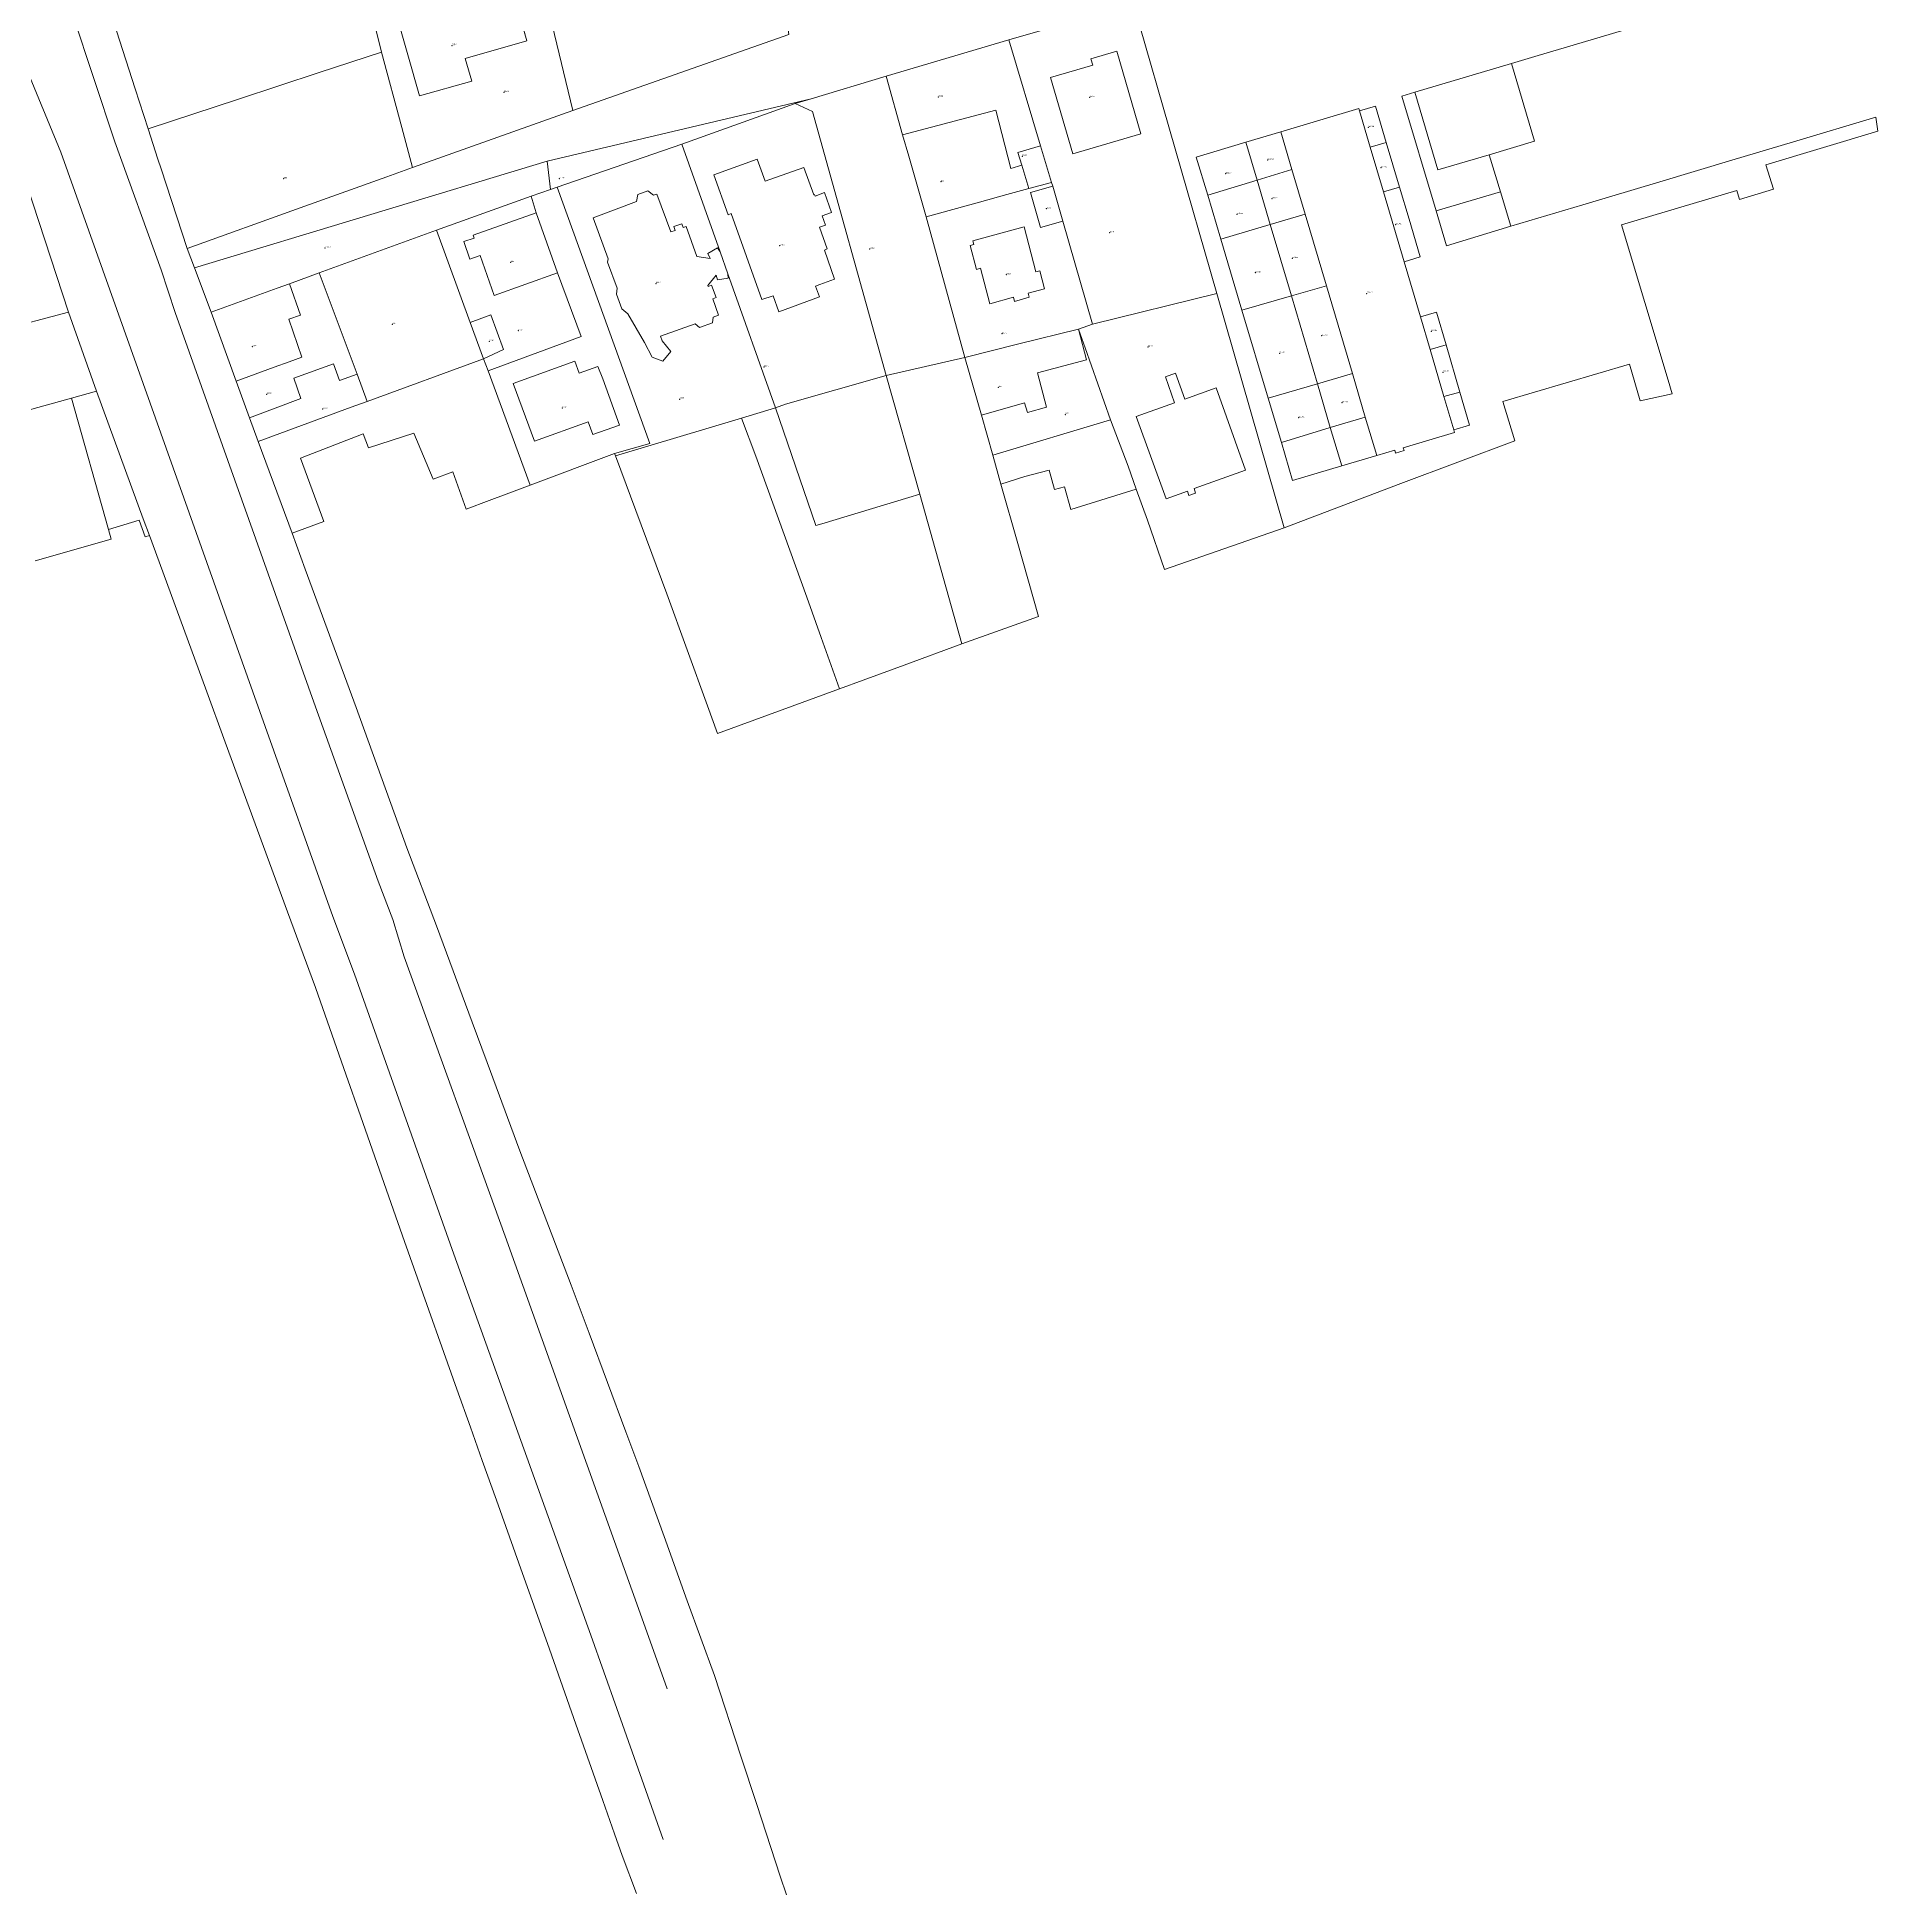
# Model space of a CAD drawing. Header units: metres. Extents: x -741772 to -729469, y -1051765 to -1042288.
# Drawn here: x -741365 to -741092.4, y -1051765.2 to -1051490.3 of the extents above; entities that cross this region are included whole.
import ezdxf
from ezdxf.enums import TextEntityAlignment as Align

# ---------------------------------------------------------------- set-up
doc = ezdxf.new("R2010")
doc.units = ezdxf.units.M
doc.header["$LTSCALE"] = 4
doc.header["$MEASUREMENT"] = 0
doc.layers.add('ABMV_sachty', color=6, linetype='Continuous')
doc.layers.add('Katastr_1', color=7, linetype='Continuous', lineweight=13, true_color=0xafbfcf)
doc.layers.add('Katastr_2', color=7, linetype='Continuous', lineweight=13, true_color=0xafbfcf)
doc.styles.get("Standard").update_dxf_attribs({"font": 'arial.ttf'})

# ---------------------------------------------------------------- blocks, each defined once
blk = doc.blocks.new('katastr nemovistosti')
at = {"layer": 'Katastr_1'}
for p, q in [((110.95, -73.26), (113.54, -82.43)), ((51.39, -76.65), (55.54, -89.49)), ((55.54, -89.49), (51.39, -76.65)), ((89.9, -75.54), (92.01, -84.08)), ((203.38, -76.96), (184.89, -82.27)), ((52.52, -97.38), (46.32, -78.62)), ((46.32, -78.62), (52.52, -97.38)), ((97.67, -90.56), (94.12, -78.06)), ((113.54, -82.43), (104.41, -85)), ((120.37, -92.71), (152.32, -81.46)), ((184.89, -82.27), (166.76, -87.62)), ((166.76, -87.62), (184.89, -82.27)), ((184.89, -82.27), (189.61, -97.94)), ((82.79, -87.11), (92.01, -84.08)), ((92.01, -84.08), (82.79, -87.11)), ((92.01, -84.08), (95.03, -95.24)), ((104.41, -85), (105.38, -88.4)), ((197.05, -85.05), (200.9, -83.95)), ((197.35, -86.01), (197.05, -85.05)), ((200.9, -83.95), (204.46, -96.17)), ((39.33, -86.19), (44.56, -98.88)), ((44.56, -98.88), (39.33, -86.19)), ((70.83, -91.05), (82.79, -87.11)), ((82.79, -87.11), (70.83, -91.05)), ((155.63, -90.98), (166.76, -87.62)), ((166.76, -87.62), (155.63, -90.98)), ((166.76, -87.62), (169.15, -96.31)), ((169.15, -96.31), (166.76, -87.62)), ((191.1, -87.82), (197.35, -86.01)), ((194.38, -99.12), (191.1, -87.82)), ((245, -90), (259.34, -85.75)), ((259.34, -85.75), (262.75, -97.27)), ((55.54, -89.49), (57.47, -95.45)), ((57.47, -95.45), (55.54, -89.49)), ((105.38, -88.4), (97.67, -90.56)), ((243.11, -90.58), (245, -90)), ((248.18, -107.58), (243.11, -90.58)), ((245, -90), (248.42, -101.51)), ((248.42, -101.51), (245, -90)), ((57.47, -95.45), (70.83, -91.05)), ((70.83, -91.05), (57.47, -95.45)), ((96.63, -101.15), (120.37, -92.71)), ((155.63, -90.98), (116.57, -100.23)), ((116.57, -100.23), (155.63, -90.98)), ((153.26, -91.7), (136.47, -97.69)), ((153.26, -91.7), (155.63, -90.98)), ((155.63, -90.98), (153.26, -91.7)), ((155.82, -92.88), (153.26, -91.7)), ((166.77, -131.93), (155.82, -92.88)), ((182.96, -92.68), (169.15, -96.31)), ((169.15, -96.31), (182.96, -92.68)), ((185.19, -101.3), (182.96, -92.68)), ((182.96, -92.68), (185.19, -101.3)), ((225.16, -95.87), (236.71, -92.44)), ((236.71, -92.44), (236.81, -92.79)), ((236.81, -92.79), (239.21, -92.08)), ((238.4, -98.15), (236.81, -92.79)), ((236.81, -92.79), (238.4, -98.15)), ((239.21, -92.08), (240.8, -97.44)), ((57.47, -95.45), (58.93, -99.94)), ((58.93, -99.94), (57.47, -95.45)), ((95.03, -95.24), (96.63, -101.15)), ((204.46, -96.17), (194.38, -99.12)), ((220, -97.42), (225.16, -95.87)), ((226.82, -101.45), (225.16, -95.87)), ((225.16, -95.87), (226.82, -101.45)), ((44.56, -98.88), (55.96, -130.92)), ((55.96, -130.92), (44.56, -98.88)), ((59.4, -116.3), (52.52, -97.38)), ((52.52, -97.38), (59.4, -116.3)), ((136.47, -97.69), (118.02, -104.09)), ((118.02, -104.09), (136.47, -97.69)), ((136.47, -97.69), (142.15, -113.64)), ((169.15, -96.31), (170.08, -99.5)), ((170.08, -99.5), (169.15, -96.31)), ((186.25, -98.96), (189.61, -97.94)), ((189.61, -97.94), (186.25, -98.96)), ((186.81, -100.81), (186.25, -98.96)), ((186.25, -98.96), (186.81, -100.81)), ((189.61, -97.94), (191.24, -103.36)), ((212.67, -99.63), (220, -97.42)), ((220, -97.42), (221.66, -103.03)), ((221.66, -103.03), (220, -97.42)), ((240.8, -97.44), (238.4, -98.15)), ((238.4, -98.15), (240.8, -97.44)), ((238.4, -98.15), (240.36, -104.77)), ((240.36, -104.77), (238.4, -98.15)), ((240.8, -97.44), (242.76, -104.06)), ((262.75, -97.27), (256.03, -99.26)), ((45.67, -122.57), (38.68, -101.17)), ((38.68, -101.17), (45.67, -122.57)), ((58.93, -99.94), (59.39, -101.34)), ((59.39, -101.34), (58.93, -99.94)), ((59.39, -101.34), (63.23, -113.13)), ((63.23, -113.13), (59.39, -101.34)), ((116.57, -100.23), (64.33, -116.03)), ((64.33, -116.03), (116.57, -100.23)), ((92.79, -102.53), (96.63, -101.15)), ((96.63, -101.15), (92.79, -102.53)), ((117.04, -104.43), (116.57, -100.23)), ((116.57, -100.23), (117.04, -104.43)), ((141.23, -102.24), (147.66, -99.92)), ((147.66, -99.92), (148.83, -103.19)), ((148.83, -103.19), (154.56, -101.14)), ((154.56, -101.14), (156.03, -105.21)), ((170.08, -99.5), (172.67, -108.46)), ((172.67, -108.46), (170.08, -99.5)), ((186.81, -100.81), (185.19, -101.3)), ((185.19, -101.3), (186.81, -100.81)), ((187.85, -104.28), (186.81, -100.81)), ((186.81, -100.81), (187.85, -104.28)), ((214.35, -105.26), (212.67, -99.63)), ((221.66, -103.03), (226.82, -101.45)), ((226.82, -101.45), (221.66, -103.03)), ((226.82, -101.45), (228.78, -108.08)), ((228.78, -108.08), (226.82, -101.45)), ((248.42, -101.51), (256.03, -99.26)), ((256.03, -99.26), (248.42, -101.51)), ((256.03, -99.26), (257.69, -104.77)), ((79.99, -107.12), (92.79, -102.53)), ((92.79, -102.53), (79.99, -107.12)), ((117.04, -104.43), (114.2, -105.4)), ((118.02, -104.09), (117.04, -104.43)), ((131.76, -141.99), (118.02, -104.09)), ((143.34, -108.14), (141.23, -102.24)), ((187.85, -104.28), (184.6, -105.16)), ((191.24, -103.36), (187.85, -104.28)), ((188.11, -104.88), (191.4, -103.93)), ((191.4, -103.93), (192.89, -109.09)), ((214.35, -105.26), (221.66, -103.03)), ((221.66, -103.03), (214.35, -105.26)), ((223.61, -109.61), (221.66, -103.03)), ((221.66, -103.03), (223.61, -109.61)), ((242.76, -104.06), (240.36, -104.77)), ((240.36, -104.77), (242.76, -104.06)), ((242.76, -104.06), (244.16, -108.78)), ((63.23, -113.13), (79.99, -107.12)), ((79.99, -107.12), (63.23, -113.13)), ((100.15, -110.45), (114.2, -105.4)), ((114.2, -105.4), (100.15, -110.45)), ((114.2, -105.4), (114.93, -107.85)), ((123.36, -108.62), (129.78, -106.19)), ((129.78, -106.19), (123.36, -108.62)), ((129.78, -106.19), (130, -105.15)), ((130, -105.15), (129.78, -106.19)), ((130, -105.15), (131.46, -104.59)), ((131.46, -104.59), (130, -105.15)), ((131.46, -104.59), (132.29, -105.27)), ((132.29, -105.27), (131.46, -104.59)), ((132.29, -105.27), (132.78, -105.09)), ((132.78, -105.09), (132.29, -105.27)), ((132.78, -105.09), (134.87, -110.7)), ((134.87, -110.7), (132.78, -105.09)), ((156.03, -105.21), (156.13, -105.17)), ((156.13, -105.17), (156.21, -105.39)), ((156.21, -105.39), (157.62, -104.88)), ((157.62, -104.88), (158.67, -107.8)), ((180.55, -106.29), (172.67, -108.46)), ((184.6, -105.16), (180.55, -106.29)), ((189.62, -110.04), (188.11, -104.88)), ((216.29, -111.77), (214.35, -105.26)), ((240.36, -104.77), (243.42, -115.1)), ((243.42, -115.1), (240.36, -104.77)), ((257.69, -104.77), (248.18, -107.58)), ((248.18, -107.58), (257.69, -104.77)), ((257.69, -104.77), (259.23, -109.86)), ((114.93, -107.85), (105.59, -111.17)), ((105.59, -111.17), (114.93, -107.85)), ((114.93, -107.85), (118.06, -116.75)), ((125.58, -114.65), (123.36, -108.62)), ((123.36, -108.62), (125.58, -114.65)), ((135.32, -109.9), (136.5, -109.47)), ((136.5, -109.47), (135.32, -109.9)), ((135.53, -110.46), (135.32, -109.9)), ((135.32, -109.9), (135.53, -110.46)), ((136.5, -109.47), (136.7, -110.03)), ((136.7, -110.03), (136.5, -109.47)), ((136.7, -110.03), (137.12, -109.88)), ((137.12, -109.88), (136.7, -110.03)), ((137.12, -109.88), (138.73, -114.32)), ((138.73, -114.32), (137.12, -109.88)), ((143.81, -107.97), (143.34, -108.14)), ((148.36, -120.7), (143.81, -107.97)), ((157.76, -109.7), (156.89, -109.98)), ((158.67, -107.8), (157.26, -108.31)), ((157.26, -108.31), (157.76, -109.7)), ((172.67, -108.46), (178.41, -129.26)), ((179.6, -112.02), (187.17, -109.94)), ((187.17, -109.94), (188.93, -116.58)), ((192.89, -109.09), (189.62, -110.04)), ((216.29, -111.77), (223.61, -109.61)), ((223.61, -109.61), (216.29, -111.77)), ((228.78, -108.08), (223.61, -109.61)), ((223.61, -109.61), (228.78, -108.08)), ((223.61, -109.61), (226.74, -120.17)), ((226.74, -120.17), (223.61, -109.61)), ((231.92, -118.66), (228.78, -108.08)), ((228.78, -108.08), (231.92, -118.66)), ((244.16, -108.78), (245.83, -114.39)), ((249.72, -112.73), (248.18, -107.58)), ((259.23, -109.86), (249.72, -112.73)), ((82.79, -116.77), (100.15, -110.45)), ((100.15, -110.45), (82.79, -116.77)), ((100.15, -110.45), (105.17, -124.1)), ((105.17, -124.1), (100.15, -110.45)), ((105.74, -111.61), (104.23, -112.13)), ((104.23, -112.13), (105.74, -111.61)), ((104.23, -112.13), (105.12, -114.71)), ((105.12, -114.71), (104.23, -112.13)), ((105.59, -111.17), (105.74, -111.61)), ((105.74, -111.61), (105.59, -111.17)), ((134.87, -110.7), (135.53, -110.46)), ((135.53, -110.46), (134.87, -110.7)), ((156.89, -109.98), (158.01, -113.2)), ((179.17, -112.72), (179.75, -112.57)), ((180.14, -116.24), (179.17, -112.72)), ((179.75, -112.57), (179.6, -112.02)), ((219.42, -122.28), (216.29, -111.77)), ((63.23, -113.13), (64.33, -116.03)), ((64.33, -116.03), (63.23, -113.13)), ((105.12, -114.71), (106.63, -114.18)), ((106.63, -114.18), (105.12, -114.71)), ((106.63, -114.18), (108.69, -120.11)), ((108.69, -120.11), (106.63, -114.18)), ((125.48, -115.16), (125.58, -114.65)), ((125.58, -114.65), (125.48, -115.16)), ((126.92, -119), (125.48, -115.16)), ((125.48, -115.16), (126.92, -119)), ((138.73, -114.32), (140.68, -114.63)), ((140.68, -114.63), (138.73, -114.32)), ((140.34, -113.88), (141.79, -113.07)), ((141.79, -113.07), (140.34, -113.88)), ((140.68, -114.63), (140.34, -113.88)), ((140.34, -113.88), (140.68, -114.63)), ((141.79, -113.07), (142.15, -113.64)), ((142.15, -113.64), (141.79, -113.07)), ((142.15, -113.64), (143.31, -116.89)), ((158.01, -113.2), (157.6, -113.37)), ((157.6, -113.37), (159.12, -117.67)), ((245.83, -114.39), (243.42, -115.1)), ((243.42, -115.1), (245.85, -123.28)), ((61.46, -122.63), (59.4, -116.3)), ((59.4, -116.3), (61.46, -122.63)), ((64.33, -116.03), (66.78, -122.55)), ((66.78, -122.55), (64.33, -116.03)), ((78.42, -118.36), (82.79, -116.77)), ((82.79, -116.77), (78.42, -118.36)), ((82.79, -116.77), (88.4, -131.73)), ((88.4, -131.73), (82.79, -116.77)), ((108.69, -120.11), (118.06, -116.75)), ((118.06, -116.75), (108.69, -120.11)), ((118.06, -116.75), (121.59, -126.18)), ((141.59, -117.07), (140.34, -118.63)), ((140.34, -118.63), (141.59, -117.07)), ((141.77, -117.78), (141.59, -117.07)), ((141.59, -117.07), (141.77, -117.78)), ((143.37, -117.53), (141.77, -117.78)), ((141.77, -117.78), (143.37, -117.53)), ((143.31, -116.89), (143.37, -117.53)), ((143.37, -117.53), (143.31, -116.89)), ((143.31, -116.89), (150.38, -136.72)), ((159.12, -117.67), (156.93, -118.46)), ((180.71, -116.07), (180.14, -116.24)), ((182.1, -121.34), (180.71, -116.07)), ((188.93, -116.58), (189.48, -116.43)), ((189.48, -116.43), (190.19, -119.09)), ((76.56, -119.04), (66.78, -122.55)), ((66.78, -122.55), (76.56, -119.04)), ((78.42, -118.36), (76.56, -119.04)), ((76.56, -119.04), (78.42, -118.36)), ((80.05, -122.99), (78.42, -118.36)), ((78.42, -118.36), (80.05, -122.99)), ((126.84, -119.89), (126.92, -119)), ((126.92, -119), (126.84, -119.89)), ((127.59, -122.05), (126.84, -119.89)), ((126.84, -119.89), (127.59, -122.05)), ((140.34, -118.63), (140.39, -118.78)), ((140.39, -118.78), (140.34, -118.63)), ((140.39, -118.78), (140.9, -118.59)), ((140.9, -118.59), (140.39, -118.78)), ((140.9, -118.59), (141.58, -120.42)), ((141.58, -120.42), (140.9, -118.59)), ((141.58, -120.42), (141.06, -120.61)), ((141.06, -120.61), (141.58, -120.42)), ((141.06, -120.61), (141.94, -123)), ((141.94, -123), (141.06, -120.61)), ((150, -120.13), (148.36, -120.7)), ((150.84, -122.54), (150, -120.13)), ((156.86, -120.31), (150.84, -122.54)), ((156.93, -118.46), (156.27, -118.7)), ((156.27, -118.7), (156.86, -120.31)), ((185.58, -120.37), (182.1, -121.34)), ((185.75, -120.97), (185.58, -120.37)), ((187.94, -120.36), (185.75, -120.97)), ((190.19, -119.09), (187.77, -119.76)), ((187.77, -119.76), (187.94, -120.36)), ((226.74, -120.17), (219.42, -122.28)), ((219.42, -122.28), (226.74, -120.17)), ((226.74, -120.17), (231.92, -118.66)), ((231.92, -118.66), (226.74, -120.17)), ((230.59, -133.17), (226.74, -120.17)), ((226.74, -120.17), (230.59, -133.17)), ((231.92, -118.66), (235.78, -131.66)), ((235.78, -131.66), (231.92, -118.66)), ((30.35, -126.62), (45.67, -122.57)), ((45.67, -122.57), (30.35, -126.62)), ((45.67, -122.57), (49.82, -134.24)), ((49.82, -134.24), (45.67, -122.57)), ((82.24, -180.96), (61.46, -122.63)), ((61.46, -122.63), (82.24, -180.96)), ((66.78, -122.55), (70.52, -132.79)), ((70.52, -132.79), (66.78, -122.55)), ((78.28, -123.61), (80.05, -122.99)), ((80.05, -122.99), (78.28, -123.61)), ((80.24, -129.21), (78.28, -123.61)), ((78.28, -123.61), (80.24, -129.21)), ((105.17, -124.1), (108.22, -122.97)), ((108.22, -122.97), (105.17, -124.1)), ((108.22, -122.97), (110.1, -128.08)), ((110.1, -128.08), (108.22, -122.97)), ((128.48, -122.82), (127.59, -122.05)), ((127.59, -122.05), (128.48, -122.82)), ((130.98, -127.05), (128.48, -122.82)), ((128.48, -122.82), (130.98, -127.05)), ((141.14, -123.29), (141.02, -124.13)), ((141.02, -124.13), (141.14, -123.29)), ((141.94, -123), (141.14, -123.29)), ((141.14, -123.29), (141.94, -123)), ((223.3, -135.3), (219.42, -122.28)), ((245.85, -123.28), (248.25, -122.56)), ((247.28, -128.11), (245.85, -123.28)), ((245.85, -123.28), (247.28, -128.11)), ((248.25, -122.56), (249.66, -127.4)), ((105.17, -124.1), (107.14, -129.47)), ((107.14, -129.47), (105.17, -124.1)), ((121.59, -126.18), (107.81, -131.27)), ((138.48, -124.28), (133.31, -126.13)), ((133.31, -126.13), (138.48, -124.28)), ((133.31, -126.13), (133.58, -126.83)), ((133.58, -126.83), (133.31, -126.13)), ((139.12, -124.82), (138.48, -124.28)), ((138.48, -124.28), (139.12, -124.82)), ((141.02, -124.13), (139.12, -124.82)), ((139.12, -124.82), (141.02, -124.13)), ((186.37, -127.27), (195.2, -125.08)), ((196.42, -129.6), (195.2, -125.08)), ((195.2, -125.08), (196.19, -127.87)), ((195.2, -125.08), (196.42, -129.6)), ((78.33, -129.9), (80.24, -129.21)), ((80.24, -129.21), (78.33, -129.9)), ((110.1, -128.08), (107.14, -129.47)), ((107.14, -129.47), (110.1, -128.08)), ((132.09, -129.23), (130.98, -127.05)), ((130.98, -127.05), (132.09, -129.23)), ((133.58, -126.83), (134.85, -128.37)), ((134.85, -128.37), (133.58, -126.83)), ((134.85, -128.37), (133.68, -129.84)), ((133.68, -129.84), (134.85, -128.37)), ((178.41, -129.26), (186.37, -127.27)), ((196.19, -127.87), (199.96, -138.49)), ((249.66, -127.4), (247.28, -128.11)), ((247.28, -128.11), (249.66, -127.4)), ((247.28, -128.11), (249.33, -135.05)), ((249.33, -135.05), (247.28, -128.11)), ((249.66, -127.4), (251.71, -134.39)), ((55.96, -130.92), (74.78, -183.87)), ((74.78, -183.87), (55.96, -130.92)), ((70.52, -132.79), (76.14, -130.71)), ((76.14, -130.71), (70.52, -132.79)), ((76.14, -130.71), (78.33, -129.9)), ((78.33, -129.9), (76.14, -130.71)), ((84.91, -130.22), (79.02, -132.35)), ((79.02, -132.35), (84.91, -130.22)), ((85.8, -132.67), (84.91, -130.22)), ((84.91, -130.22), (85.8, -132.67)), ((88.4, -131.73), (85.8, -132.67)), ((85.8, -132.67), (88.4, -131.73)), ((89.92, -135.78), (88.4, -131.73)), ((88.4, -131.73), (89.92, -135.78)), ((107.14, -129.47), (89.92, -135.78)), ((89.92, -135.78), (107.14, -129.47)), ((107.14, -129.47), (107.81, -131.27)), ((107.81, -131.27), (107.14, -129.47)), ((107.81, -131.27), (114.04, -148.15)), ((111.54, -133.12), (120.63, -129.83)), ((120.63, -129.83), (121.29, -131.62)), ((121.29, -131.62), (124.05, -130.62)), ((124.05, -130.62), (124.78, -132.44)), ((133.68, -129.84), (132.09, -129.23)), ((132.09, -129.23), (133.68, -129.84)), ((151.82, -136.2), (166.77, -131.93)), ((178.41, -129.26), (166.77, -131.93)), ((166.77, -131.93), (178.41, -129.26)), ((171.72, -149.51), (166.77, -131.93)), ((166.77, -131.93), (171.72, -149.51)), ((178.41, -129.26), (180.85, -137.8)), ((180.85, -137.8), (178.41, -129.26)), ((189.13, -131.57), (196.42, -129.6)), ((196.42, -129.6), (189.13, -131.57)), ((190.5, -136.62), (189.13, -131.57)), ((189.13, -131.57), (190.5, -136.62)), ((208.1, -132.12), (209.6, -131.6)), ((209.6, -131.6), (210.98, -135.44)), ((235.78, -131.66), (230.59, -133.17)), ((230.59, -133.17), (235.78, -131.66)), ((237.69, -138.09), (235.78, -131.66)), ((235.78, -131.66), (237.69, -138.09)), ((46.14, -135.29), (49.82, -134.24)), ((49.82, -134.24), (46.14, -135.29)), ((49.82, -134.24), (56.76, -153.15)), ((56.76, -153.15), (49.82, -134.24)), ((70.52, -132.79), (72.48, -138.2)), ((72.48, -138.2), (70.52, -132.79)), ((79.02, -132.35), (80.1, -135.34)), ((80.1, -135.34), (79.02, -132.35)), ((114.67, -141.67), (111.54, -133.12)), ((124.78, -132.44), (127.27, -139.27)), ((209.45, -135.97), (208.1, -132.12)), ((210.98, -135.44), (215.59, -133.75)), ((215.59, -133.75), (219.93, -145.96)), ((230.59, -133.17), (223.3, -135.3)), ((223.3, -135.3), (230.59, -133.17)), ((230.59, -133.17), (232.51, -139.66)), ((232.51, -139.66), (230.59, -133.17)), ((251.71, -134.39), (249.33, -135.05)), ((249.33, -135.05), (251.71, -134.39)), ((251.71, -134.39), (253.14, -139.3)), ((46.14, -135.29), (35.02, -138.39)), ((35.02, -138.39), (46.14, -135.29)), ((51.59, -154.73), (46.14, -135.29)), ((46.14, -135.29), (51.59, -154.73)), ((80.1, -135.34), (72.48, -138.2)), ((72.48, -138.2), (80.1, -135.34)), ((73.76, -141.7), (87.55, -136.64)), ((87.55, -136.64), (73.76, -141.7)), ((87.55, -136.64), (89.92, -135.78)), ((89.92, -135.78), (87.55, -136.64)), ((145.35, -138.24), (150.38, -136.72)), ((150.38, -136.72), (145.35, -138.24)), ((150.38, -136.72), (151.82, -136.2)), ((150.38, -136.72), (156.34, -154.15)), ((156.34, -154.15), (150.38, -136.72)), ((180.85, -137.8), (187.25, -135.98)), ((187.25, -135.98), (180.85, -137.8)), ((187.25, -135.98), (187.66, -137.42)), ((187.66, -137.42), (187.25, -135.98)), ((187.66, -137.42), (190.5, -136.62)), ((190.5, -136.62), (187.66, -137.42)), ((203.77, -138.01), (209.45, -135.97)), ((225.26, -141.85), (223.3, -135.3)), ((249.33, -135.05), (250.8, -140)), ((250.8, -140), (249.33, -135.05)), ((72.48, -138.2), (73.76, -141.7)), ((73.76, -141.7), (72.48, -138.2)), ((122.63, -138.81), (114.67, -141.67)), ((123.31, -140.69), (122.63, -138.81)), ((127.27, -139.27), (123.31, -140.69)), ((126.67, -143.84), (145.35, -138.24)), ((145.35, -138.24), (126.67, -143.84)), ((145.35, -138.24), (147.47, -143.88)), ((147.47, -143.88), (145.35, -138.24)), ((182.55, -143.74), (180.85, -137.8)), ((180.85, -137.8), (182.55, -143.74)), ((199.96, -138.49), (182.55, -143.74)), ((182.55, -143.74), (199.96, -138.49)), ((199.96, -138.49), (202.56, -145.36)), ((208.19, -150.18), (203.77, -138.01)), ((232.51, -139.66), (225.26, -141.85)), ((232.51, -139.66), (237.69, -138.09)), ((237.69, -138.09), (232.51, -139.66)), ((234.19, -145.33), (232.51, -139.66)), ((237.69, -138.09), (239.38, -143.8)), ((239.38, -143.8), (237.69, -138.09)), ((253.14, -139.3), (250.8, -140)), ((250.8, -140), (250.91, -140.37)), ((73.76, -141.7), (78.78, -155.3)), ((78.78, -155.3), (73.76, -141.7)), ((89.31, -140.57), (80.04, -144.19)), ((90.09, -142.67), (89.31, -140.57)), ((96.81, -140.49), (90.09, -142.67)), ((99.65, -147.28), (96.81, -140.49)), ((126.53, -143.48), (131.76, -141.99)), ((250.91, -140.37), (243.31, -142.63)), ((243.31, -142.63), (243.44, -143.05)), ((80.04, -144.19), (83.5, -153.56)), ((126.67, -143.84), (126.53, -143.48)), ((134.29, -164.26), (126.67, -143.84)), ((147.47, -143.88), (154.99, -164.74)), ((154.99, -164.74), (147.47, -143.88)), ((183.72, -148.02), (182.55, -143.74)), ((182.55, -143.74), (183.72, -148.02)), ((202.56, -145.36), (203.78, -148.75)), ((239.38, -143.8), (234.19, -145.33)), ((242.06, -143), (239.38, -143.8)), ((242.18, -143.42), (242.06, -143)), ((243.44, -143.05), (242.18, -143.42)), ((102.61, -146.19), (99.65, -147.28)), ((104.55, -151.72), (102.61, -146.19)), ((114.04, -148.15), (110.47, -149.5)), ((187.27, -146.9), (183.72, -148.02)), ((183.72, -148.02), (186.22, -156.83)), ((190.89, -145.95), (187.27, -146.9)), ((191.68, -148.83), (190.89, -145.95)), ((193.15, -148.41), (191.68, -148.83)), ((194.11, -151.78), (193.15, -148.41)), ((219.93, -145.96), (212.35, -148.67)), ((107.97, -150.44), (104.55, -151.72)), ((110.47, -149.5), (107.97, -150.44)), ((157.21, -153.88), (170.12, -149.99)), ((170.12, -149.99), (157.21, -153.88)), ((170.12, -149.99), (171.72, -149.51)), ((171.72, -149.51), (170.12, -149.99)), ((171.72, -149.51), (177.97, -171.68)), ((177.97, -171.68), (171.72, -149.51)), ((203.78, -148.75), (194.11, -151.78)), ((211.34, -149.04), (208.19, -150.18)), ((211.58, -149.72), (211.34, -149.04)), ((212.57, -149.34), (211.58, -149.72)), ((212.35, -148.67), (212.57, -149.34)), ((56.13, -153.34), (51.59, -154.73)), ((57.03, -155.81), (56.13, -153.34)), ((56.76, -153.15), (57.66, -155.61)), ((57.66, -155.61), (56.76, -153.15)), ((83.5, -153.56), (78.78, -155.3)), ((156.34, -154.15), (157.21, -153.88)), ((157.21, -153.88), (156.34, -154.15)), ((52, -156.16), (40.76, -159.36)), ((51.59, -154.73), (52, -156.16)), ((57.66, -155.61), (57.03, -155.81)), ((65.97, -178.21), (57.66, -155.61)), ((78.78, -155.3), (80.74, -160.59)), ((186.22, -156.83), (189.28, -167.59)), ((80.74, -160.59), (88.29, -181.1)), ((140.28, -180.81), (134.29, -164.26)), ((154.99, -164.74), (157.14, -170.71)), ((157.14, -170.71), (154.99, -164.74)), ((189.28, -167.59), (177.97, -171.68)), ((157.14, -170.71), (159.82, -178.32)), ((159.82, -178.32), (157.14, -170.71)), ((177.97, -171.68), (169.42, -174.81)), ((169.42, -174.81), (163.32, -177.04)), ((68.9, -186.21), (65.97, -178.21)), ((159.82, -178.32), (141.77, -184.93)), ((163.32, -177.04), (159.82, -178.32)), ((91.54, -206.77), (82.24, -180.96)), ((82.24, -180.96), (91.54, -206.77)), ((88.29, -181.1), (95.76, -201.85)), ((141.77, -184.93), (140.28, -180.81)), ((74.78, -183.87), (84.81, -212.03)), ((84.81, -212.03), (74.78, -183.87)), ((78.11, -211.34), (68.9, -186.21)), ((95.76, -201.85), (100.15, -213.4)), ((93.72, -212.46), (91.54, -206.77)), ((91.54, -206.77), (93.72, -212.46)), ((82.26, -222.53), (78.11, -211.34)), ((84.81, -212.03), (88.01, -220.55)), ((88.01, -220.55), (84.81, -212.03)), ((95.38, -218), (93.72, -212.46)), ((93.72, -212.46), (95.38, -218)), ((100.15, -213.4), (105.44, -227.63)), ((110.32, -259.33), (95.38, -218)), ((95.38, -218), (110.32, -259.33)), ((86.79, -235.47), (82.26, -222.53)), ((88.01, -220.55), (102.71, -261.97)), ((102.71, -261.97), (88.01, -220.55)), ((105.44, -227.63), (107.67, -233.63)), ((107.67, -233.63), (112.53, -246.71)), ((88.91, -241.5), (86.79, -235.47)), ((93.45, -254.48), (88.91, -241.5)), ((112.53, -246.71), (120.09, -266.57)), ((95.42, -260.1), (93.45, -254.48)), ((96.79, -264.02), (95.42, -260.1)), ((130.59, -315.79), (110.32, -259.33)), ((110.32, -259.33), (130.59, -315.79)), ((102.71, -261.97), (123.03, -318.4)), ((123.03, -318.4), (102.71, -261.97)), ((103.18, -281.96), (96.79, -264.02)), ((120.09, -266.57), (122.79, -273.67)), ((122.79, -273.67), (128.2, -288.26)), ((105.18, -287.59), (103.18, -281.96)), ((106.94, -292.51), (105.18, -287.59)), ((128.2, -288.26), (130.11, -293.41)), ((109.03, -298.4), (106.94, -292.51)), ((130.11, -293.41), (133.86, -303.78)), ((112.36, -307.73), (109.03, -298.4)), ((133.86, -303.78), (137.29, -313.28)), ((116.89, -320.44), (112.36, -307.73)), ((137.29, -313.28), (141.33, -324.37)), ((134.31, -326.31), (130.59, -315.79)), ((130.59, -315.79), (134.31, -326.31)), ((123.03, -318.4), (126.86, -329.21)), ((126.86, -329.21), (123.03, -318.4)), ((120.8, -331.56), (116.89, -320.44)), ((141.33, -324.37), (145.24, -336.27)), ((126.86, -329.21), (133.75, -348.62)), ((133.75, -348.62), (126.86, -329.21)), ((124.78, -342.86), (120.8, -331.56)), ((145.24, -336.27), (147.59, -343.42)), ((126.52, -347.78), (124.78, -342.86)), ((147.59, -343.42), (151.07, -354.05)), ((127.65, -350.99), (126.52, -347.78)), ((129.78, -356.6), (127.65, -350.99)), ((151.07, -354.05), (151.97, -356.81))]:
    blk.add_line(p, q, dxfattribs=at)
for points in [[(149.51, -59.19), (152.32, -81.46), (120.37, -92.71), (114.6, -68.74)], [(114.6, -68.74), (120.37, -92.71), (96.63, -101.15), (95.03, -95.24), (92.01, -84.08), (89.9, -75.54)], [(94.12, -78.06), (97.67, -90.56), (105.38, -88.4), (104.41, -85), (113.54, -82.43), (110.95, -73.26)], [(203.38, -76.96), (215.7, -119.8), (197.3, -124.35), (192.89, -109.09), (191.4, -103.93), (191.24, -103.36), (189.61, -97.94), (184.89, -82.27)], [(191.1, -87.82), (194.38, -99.12), (204.46, -96.17), (200.9, -83.95), (197.05, -85.05), (197.35, -86.01)], [(155.82, -92.88), (166.77, -131.93), (151.82, -136.2), (150.38, -136.72), (143.31, -116.89), (142.15, -113.64), (136.47, -97.69), (153.26, -91.7)], [(239.21, -92.08), (236.81, -92.79), (236.71, -92.44), (225.16, -95.87), (220, -97.42), (212.67, -99.63), (214.35, -105.26), (216.29, -111.77), (219.42, -122.28), (223.3, -135.3), (225.26, -141.85), (226.93, -147.46), (234.19, -145.33), (239.38, -143.8), (242.06, -143), (242.18, -143.42), (243.44, -143.05), (243.31, -142.63), (250.91, -140.37), (250.8, -140), (253.14, -139.3), (251.71, -134.39), (249.66, -127.4), (248.25, -122.56), (245.85, -123.28), (243.42, -115.1), (245.83, -114.39), (244.16, -108.78), (242.76, -104.06), (240.8, -97.44)], [(141.23, -102.24), (143.34, -108.14), (143.81, -107.97), (148.36, -120.7), (150, -120.13), (150.84, -122.54), (156.86, -120.31), (156.27, -118.7), (156.93, -118.46), (159.12, -117.67), (157.6, -113.37), (158.01, -113.2), (156.89, -109.98), (157.76, -109.7), (157.26, -108.31), (158.67, -107.8), (157.62, -104.88), (156.21, -105.39), (156.13, -105.17), (156.03, -105.21), (154.56, -101.14), (148.83, -103.19), (147.66, -99.92)], [(118.02, -104.09), (131.76, -141.99), (126.53, -143.48), (114.04, -148.15), (107.81, -131.27), (121.59, -126.18), (118.06, -116.75), (114.93, -107.85), (114.2, -105.4), (117.04, -104.43)], [(188.11, -104.88), (189.62, -110.04), (192.89, -109.09), (197.3, -124.35), (195.2, -125.08), (186.37, -127.27), (178.41, -129.26), (172.67, -108.46), (180.55, -106.29), (184.6, -105.16), (187.85, -104.28), (191.24, -103.36), (191.4, -103.93)], [(179.17, -112.72), (180.14, -116.24), (180.71, -116.07), (182.1, -121.34), (185.58, -120.37), (185.75, -120.97), (187.94, -120.36), (187.77, -119.76), (190.19, -119.09), (189.48, -116.43), (188.93, -116.58), (187.17, -109.94), (179.6, -112.02), (179.75, -112.57)], [(215.7, -119.8), (225.67, -154.48), (207.98, -160.67), (205.42, -153.33), (203.78, -148.75), (202.56, -145.36), (199.96, -138.49), (196.19, -127.87), (195.2, -125.08), (197.3, -124.35)], [(111.54, -133.12), (114.67, -141.67), (122.63, -138.81), (123.31, -140.69), (127.27, -139.27), (124.78, -132.44), (124.05, -130.62), (121.29, -131.62), (120.63, -129.83)], [(203.77, -138.01), (208.19, -150.18), (211.34, -149.04), (211.58, -149.72), (212.57, -149.34), (212.35, -148.67), (219.93, -145.96), (215.59, -133.75), (210.98, -135.44), (209.6, -131.6), (208.1, -132.12), (209.45, -135.97)]]:
    blk.add_lwpolyline(points, close=True, dxfattribs=at)
blk.add_lwpolyline([(281.45, -79.2), (267.11, -83.45), (263.27, -84.59), (259.34, -85.75), (245, -90), (243.11, -90.58), (248.18, -107.58), (249.72, -112.73), (259.23, -109.86), (269.9, -106.67), (281.3, -103.27), (291.97, -100.09), (301.1, -97.37), (313.3, -93.72), (313.58, -95.78), (297.01, -100.74), (298.12, -104.38), (293.07, -105.88), (292.68, -104.54), (275.63, -109.64), (282.51, -132.61), (283.12, -134.65), (278.41, -135.71), (276.8, -130.26), (258.07, -135.79), (259.81, -141.62), (242.97, -147.92), (225.67, -154.48), (215.7, -119.8), (203.38, -76.96)], dxfattribs=at)
for p in [(102.44, -83.11), (110.16, -90.03), (174.46, -90.73), (196.89, -90.77), (238.13, -95.23), (186.89, -99.48), (223.22, -100.06), (240.02, -101.19), (77.53, -102.81), (118.37, -102.82), (174.87, -103.25), (217, -102.07), (223.85, -105.79), (190.47, -107.25), (218.71, -108.09), (242.19, -109.61), (199.84, -110.82), (83.67, -113.09), (111.16, -115.19), (151, -112.73), (164.32, -113.22), (226.9, -114.6), (184.52, -117.04), (221.41, -116.72), (132.67, -118.33), (237.91, -119.81), (93.64, -124.36), (112.26, -125.32), (183.91, -125.75), (231.24, -126.04), (247.47, -125.4), (72.92, -127.69), (107.97, -126.9), (205.51, -127.74), (225.02, -128.65), (148.67, -130.68), (249.21, -131.45), (183.36, -133.7), (75.02, -134.75), (83.33, -136.9), (118.78, -136.77), (136.17, -135.45), (234.25, -135.98), (193.28, -137.72), (227.83, -138.18)]:
    blk.add_point(p, dxfattribs=at)
at = {"layer": 'Katastr_2', "linetype": 'Continuous'}
for s, p in [('335/2', (102.44, -83.11)), ('335/1', (110.16, -90.03)), ('363/1', (174.46, -90.73)), ('361/2', (196.89, -90.77)), ('391/39', (238.13, -95.23)), ('363/2', (186.89, -99.48)), ('391/33', (223.22, -100.06)), ('391/40', (240.02, -101.19)), ('338', (77.53, -102.81)), ('1141/2', (118.37, -102.82)), ('362', (174.87, -103.25)), ('391/27', (217, -102.07)), ('360/3', (190.47, -107.25)), ('391/34', (223.85, -105.79)), ('391/28', (218.71, -108.09)), ('391/41', (242.19, -109.61)), ('345/3', (151, -112.73)), ('361/1', (199.84, -110.82)), ('1141/3', (83.67, -113.09)), ('342', (111.16, -115.19)), ('355/2', (164.32, -113.22)), ('391/35', (226.9, -114.6)), ('344/2', (132.67, -118.33)), ('360/2', (184.52, -117.04)), ('391/29', (221.41, -116.72)), ('391/17', (237.91, -119.81)), ('340', (93.64, -124.36)), ('343/1', (112.26, -125.32)), ('360/1', (183.91, -125.75)), ('391/36', (231.24, -126.04)), ('391/42', (247.47, -125.4)), ('339/1', (72.92, -127.69)), ('343/2', (107.97, -126.9)), ('391/2', (205.51, -127.74)), ('391/30', (225.02, -128.65)), ('345/1', (148.67, -130.68)), ('391/43', (249.21, -131.45)), ('339/2', (75.02, -134.75)), ('358', (183.36, -133.7)), ('339/3', (83.33, -136.9)), ('343/4', (118.78, -136.77)), ('344/1', (136.17, -135.45)), ('359', (193.28, -137.72)), ('391/37', (234.25, -135.98)), ('391/31', (227.83, -138.18))]:
    blk.add_text(s, height=0.2, dxfattribs=at).set_placement(p, align=Align.BOTTOM_LEFT)

msp = doc.modelspace()

# ---------------------------------------------------------------- block references
at = {"layer": 'ABMV_sachty', "lineweight": 50}
msp.add_blockref('katastr nemovistosti', (-741406.02, -1051408.39), dxfattribs=at)

doc.saveas('drawing.dxf')
